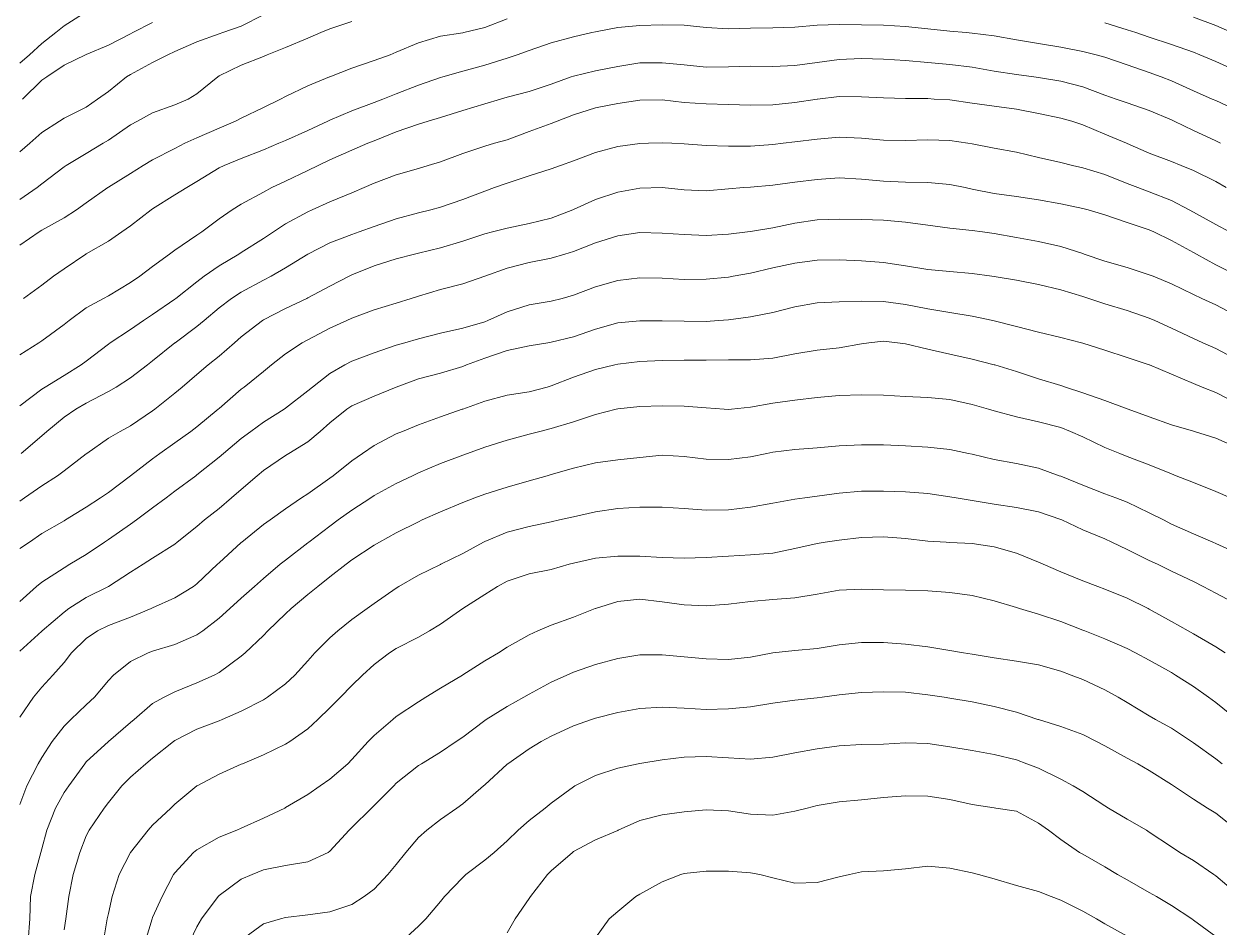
# Model space of a CAD drawing. Header units: centimetres. Extents: x 0 to 642158, y -847 to 649707.
# Drawn here: x 617096.34 to 617123.33, y 620635.06 to 620655.44 of the extents above; entities that cross this region are included whole.
import ezdxf

# ---------------------------------------------------------------- set-up
doc = ezdxf.new("R2010")
doc.units = ezdxf.units.CM
doc.header["$MEASUREMENT"] = 0
doc.layers.add('WAL_topographie 0.5', color=253, linetype='Continuous', lineweight=20)

msp = doc.modelspace()

# ---------------------------------------------------------------- linework, layer by layer
at = {"layer": 'WAL_topographie 0.5'}
for points in [[(617096.25, 620654.561), (617096.468, 620654.75), (617096.75, 620655.001), (617097.065, 620655.25), (617097.25, 620655.404), (617097.75, 620655.719)], [(617096.25, 620652.556), (617096.478, 620652.75), (617096.75, 620652.998), (617097.148, 620653.25), (617097.25, 620653.32), (617097.75, 620653.565), (617098.007, 620653.75), (617098.25, 620653.919), (617098.662, 620654.25), (617098.75, 620654.306), (617099.25, 620654.577), (617099.593, 620654.75), (617099.75, 620654.823), (617100.25, 620655.041), (617100.75, 620655.221), (617100.833, 620655.25), (617101.25, 620655.396), (617101.75, 620655.646)], [(617096.25, 620650.451), (617096.688, 620650.75), (617096.75, 620650.788), (617097.25, 620651.066), (617097.532, 620651.25), (617097.75, 620651.407), (617098.239, 620651.75), (617098.25, 620651.757), (617098.75, 620652.072), (617099.033, 620652.25), (617099.25, 620652.374), (617099.75, 620652.636), (617099.974, 620652.75), (617100.25, 620652.875), (617100.75, 620653.094), (617101.117, 620653.25), (617101.25, 620653.319), (617101.75, 620653.562), (617102.135, 620653.75), (617102.25, 620653.808), (617102.75, 620654.049), (617103.241, 620654.25), (617103.25, 620654.254), (617103.75, 620654.448), (617104.25, 620654.622), (617104.609, 620654.75), (617104.75, 620654.804), (617105.25, 620655.015), (617105.75, 620655.167), (617106.25, 620655.246), (617106.272, 620655.25), (617106.75, 620655.362), (617107.25, 620655.558)], [(617096.25, 620651.482), (617096.643, 620651.75), (617096.75, 620651.837), (617097.25, 620652.217), (617097.298, 620652.25), (617097.75, 620652.517), (617098.133, 620652.75), (617098.25, 620652.825), (617098.75, 620653.168), (617098.911, 620653.25), (617099.25, 620653.441), (617099.75, 620653.615), (617100.049, 620653.75), (617100.25, 620653.865), (617100.72, 620654.25), (617100.75, 620654.272), (617101.25, 620654.514), (617101.75, 620654.711), (617101.839, 620654.75), (617102.25, 620654.913), (617102.75, 620655.122), (617103.045, 620655.25), (617103.25, 620655.33), (617103.75, 620655.496)], [(617096.311, 620653.75), (617096.75, 620654.174), (617096.858, 620654.25), (617097.25, 620654.516), (617097.737, 620654.75), (617097.75, 620654.756), (617098.25, 620654.966), (617098.75, 620655.222), (617098.801, 620655.25), (617099.25, 620655.474)], [(617096.337, 620649.25), (617096.75, 620649.551), (617097.011, 620649.75), (617097.25, 620649.92), (617097.741, 620650.25), (617097.75, 620650.255), (617098.25, 620650.544), (617098.557, 620650.75), (617098.75, 620650.887), (617099.216, 620651.25), (617099.25, 620651.275), (617099.75, 620651.584), (617100.019, 620651.75), (617100.25, 620651.888), (617100.75, 620652.196), (617100.864, 620652.25), (617101.25, 620652.407), (617101.75, 620652.605), (617102.102, 620652.75), (617102.25, 620652.813), (617102.75, 620653.043), (617103.204, 620653.25), (617103.25, 620653.271), (617103.75, 620653.482), (617104.25, 620653.674), (617104.447, 620653.75), (617104.75, 620653.87), (617105.25, 620654.062), (617105.75, 620654.234), (617105.801, 620654.25), (617106.25, 620654.379), (617106.75, 620654.516), (617107.25, 620654.67), (617107.483, 620654.75), (617107.75, 620654.846), (617108.25, 620655.02), (617108.75, 620655.156), (617109.167, 620655.25), (617109.25, 620655.267), (617109.75, 620655.361), (617110.25, 620655.411), (617110.75, 620655.426), (617111.25, 620655.413), (617111.75, 620655.362), (617112.25, 620655.33), (617112.75, 620655.346), (617113.25, 620655.353), (617113.75, 620655.375), (617114.25, 620655.418), (617114.75, 620655.43), (617115.25, 620655.426), (617115.75, 620655.417), (617116.25, 620655.388), (617116.75, 620655.335), (617117.25, 620655.28), (617117.616, 620655.25), (617117.75, 620655.239), (617118.25, 620655.175), (617118.75, 620655.089), (617119.25, 620655.006), (617119.75, 620654.921), (617120.25, 620654.825), (617120.548, 620654.75), (617120.75, 620654.695), (617121.25, 620654.518), (617121.75, 620654.346), (617122.021, 620654.25), (617122.25, 620654.162), (617122.75, 620653.936), (617123.172, 620653.75), (617123.25, 620653.715), (617123.75, 620653.482)], [(617120.75, 620655.466), (617121.25, 620655.314), (617121.447, 620655.25), (617121.75, 620655.144), (617122.25, 620654.983), (617122.75, 620654.807), (617122.889, 620654.75), (617123.25, 620654.595), (617123.75, 620654.372)], [(617122.75, 620655.6), (617123.25, 620655.41), (617123.616, 620655.25)], [(617096.25, 620647.977), (617096.682, 620648.25), (617096.75, 620648.294), (617097.25, 620648.661), (617097.362, 620648.75), (617097.75, 620649.035), (617098.143, 620649.25), (617098.25, 620649.308), (617098.75, 620649.609), (617098.96, 620649.75), (617099.25, 620649.97), (617099.634, 620650.25), (617099.75, 620650.336), (617100.25, 620650.675), (617100.358, 620650.75), (617100.75, 620651.046), (617101.044, 620651.25), (617101.25, 620651.38), (617101.75, 620651.648), (617101.942, 620651.75), (617102.25, 620651.897), (617102.75, 620652.135), (617102.987, 620652.25), (617103.25, 620652.374), (617103.75, 620652.598), (617104.108, 620652.75), (617104.25, 620652.807), (617104.75, 620653.006), (617105.25, 620653.185), (617105.47, 620653.25), (617105.75, 620653.332), (617106.25, 620653.488), (617106.75, 620653.644), (617107.103, 620653.75), (617107.25, 620653.792), (617107.75, 620653.922), (617108.25, 620654.086), (617108.697, 620654.25), (617108.75, 620654.269), (617109.25, 620654.388), (617109.75, 620654.485), (617110.25, 620654.563), (617110.75, 620654.566), (617111.25, 620654.518), (617111.75, 620654.47), (617112.25, 620654.473), (617112.75, 620654.493), (617113.25, 620654.485), (617113.75, 620654.504), (617114.25, 620654.577), (617114.75, 620654.644), (617115.25, 620654.665), (617115.75, 620654.648), (617116.25, 620654.616), (617116.75, 620654.573), (617117.25, 620654.527), (617117.75, 620654.466), (617118.25, 620654.379), (617118.75, 620654.304), (617119.144, 620654.25), (617119.25, 620654.236), (617119.75, 620654.15), (617120.25, 620654.024), (617120.75, 620653.84), (617121.006, 620653.75), (617121.25, 620653.662), (617121.75, 620653.489), (617122.25, 620653.279), (617122.31, 620653.25), (617122.75, 620653.038), (617123.25, 620652.803), (617123.361, 620652.75)], [(617096.25, 620646.828), (617096.75, 620647.202), (617096.825, 620647.25), (617097.25, 620647.508), (617097.637, 620647.75), (617097.75, 620647.834), (617098.25, 620648.219), (617098.292, 620648.25), (617098.75, 620648.551), (617099.047, 620648.75), (617099.25, 620648.884), (617099.75, 620649.233), (617099.772, 620649.25), (617100.25, 620649.628), (617100.41, 620649.75), (617100.75, 620649.986), (617101.195, 620650.25), (617101.25, 620650.287), (617101.75, 620650.602), (617101.975, 620650.75), (617102.25, 620650.93), (617102.75, 620651.204), (617102.854, 620651.25), (617103.25, 620651.429), (617103.75, 620651.635), (617104.025, 620651.75), (617104.25, 620651.848), (617104.75, 620652.041), (617105.25, 620652.183), (617105.471, 620652.25), (617105.75, 620652.334), (617106.25, 620652.522), (617106.75, 620652.687), (617106.969, 620652.75), (617107.25, 620652.832), (617107.75, 620653.018), (617108.25, 620653.197), (617108.382, 620653.25), (617108.75, 620653.393), (617109.25, 620653.553), (617109.75, 620653.647), (617110.25, 620653.727), (617110.75, 620653.729), (617111.25, 620653.673), (617111.75, 620653.643), (617112.25, 620653.629), (617112.75, 620653.614), (617113.25, 620653.621), (617113.75, 620653.669), (617114.25, 620653.749), (617114.26, 620653.75), (617114.75, 620653.803), (617115.25, 620653.801), (617115.75, 620653.773), (617116.25, 620653.762), (617116.75, 620653.758), (617116.893, 620653.75), (617117.25, 620653.728), (617117.75, 620653.66), (617118.25, 620653.59), (617118.75, 620653.522), (617119.25, 620653.426), (617119.75, 620653.321), (617120, 620653.25), (617120.25, 620653.171), (617120.75, 620652.96), (617121.237, 620652.75), (617121.25, 620652.744), (617121.75, 620652.531), (617122.25, 620652.338), (617122.469, 620652.25), (617122.75, 620652.138), (617123.25, 620651.889), (617123.484, 620651.75)], [(617096.283, 620645.75), (617096.75, 620646.151), (617096.861, 620646.25), (617097.25, 620646.567), (617097.519, 620646.75), (617097.75, 620646.883), (617098.25, 620647.146), (617098.43, 620647.25), (617098.75, 620647.459), (617099.132, 620647.75), (617099.25, 620647.839), (617099.75, 620648.245), (617099.757, 620648.25), (617100.25, 620648.617), (617100.411, 620648.75), (617100.75, 620649.039), (617101.033, 620649.25), (617101.25, 620649.391), (617101.75, 620649.66), (617101.924, 620649.75), (617102.25, 620649.937), (617102.75, 620650.249), (617102.752, 620650.25), (617103.25, 620650.501), (617103.75, 620650.694), (617103.909, 620650.75), (617104.25, 620650.874), (617104.75, 620651.045), (617105.25, 620651.18), (617105.527, 620651.25), (617105.75, 620651.309), (617106.25, 620651.481), (617106.75, 620651.672), (617106.968, 620651.75), (617107.25, 620651.853), (617107.75, 620652.014), (617108.25, 620652.175), (617108.455, 620652.25), (617108.75, 620652.355), (617109.25, 620652.546), (617109.75, 620652.676), (617110.25, 620652.744), (617110.442, 620652.75), (617110.75, 620652.76), (617110.972, 620652.75), (617111.25, 620652.737), (617111.75, 620652.704), (617112.25, 620652.686), (617112.75, 620652.689), (617113.25, 620652.723), (617113.481, 620652.75), (617113.75, 620652.781), (617114.25, 620652.847), (617114.75, 620652.887), (617115.25, 620652.868), (617115.75, 620652.825), (617116.25, 620652.814), (617116.75, 620652.83), (617117.25, 620652.811), (617117.655, 620652.75), (617117.75, 620652.735), (617118.25, 620652.643), (617118.75, 620652.547), (617119.25, 620652.432), (617119.75, 620652.317), (617120.02, 620652.25), (617120.25, 620652.198), (617120.75, 620652.046), (617121.25, 620651.846), (617121.493, 620651.75), (617121.75, 620651.655), (617122.25, 620651.457), (617122.648, 620651.25), (617122.75, 620651.194), (617123.25, 620650.916), (617123.558, 620650.75)], [(617096.25, 620644.674), (617096.36, 620644.75), (617096.75, 620645.023), (617097.102, 620645.25), (617097.25, 620645.36), (617097.75, 620645.742), (617097.761, 620645.75), (617098.25, 620646.093), (617098.515, 620646.25), (617098.75, 620646.374), (617099.25, 620646.713), (617099.301, 620646.75), (617099.75, 620647.109), (617099.918, 620647.25), (617100.25, 620647.536), (617100.505, 620647.75), (617100.75, 620647.944), (617101.096, 620648.25), (617101.25, 620648.381), (617101.728, 620648.75), (617101.75, 620648.764), (617102.25, 620649.024), (617102.729, 620649.25), (617102.75, 620649.261), (617103.25, 620649.528), (617103.683, 620649.75), (617103.75, 620649.783), (617104.25, 620649.983), (617104.75, 620650.14), (617105.165, 620650.25), (617105.25, 620650.271), (617105.75, 620650.395), (617106.25, 620650.539), (617106.75, 620650.704), (617106.924, 620650.75), (617107.25, 620650.837), (617107.75, 620650.94), (617108.25, 620651.063), (617108.737, 620651.25), (617108.75, 620651.255), (617109.25, 620651.482), (617109.75, 620651.648), (617110.25, 620651.737), (617110.75, 620651.75), (617110.75, 620651.75), (617110.75, 620651.75), (617111.25, 620651.701), (617111.75, 620651.678), (617112.25, 620651.72), (617112.588, 620651.75), (617112.75, 620651.763), (617113.25, 620651.807), (617113.75, 620651.871), (617114.25, 620651.936), (617114.75, 620651.971), (617115.25, 620651.944), (617115.75, 620651.898), (617116.25, 620651.874), (617116.75, 620651.867), (617117.25, 620651.824), (617117.593, 620651.75), (617117.75, 620651.717), (617118.25, 620651.621), (617118.75, 620651.551), (617119.25, 620651.472), (617119.75, 620651.382), (617120.25, 620651.282), (617120.368, 620651.25), (617120.75, 620651.135), (617121.25, 620650.964), (617121.75, 620650.795), (617121.851, 620650.75), (617122.25, 620650.56), (617122.75, 620650.285), (617122.813, 620650.25), (617123.25, 620650.006), (617123.75, 620649.759)], [(617096.25, 620643.603), (617096.467, 620643.75), (617096.75, 620643.942), (617097.25, 620644.23), (617097.282, 620644.25), (617097.75, 620644.536), (617098.073, 620644.75), (617098.25, 620644.874), (617098.75, 620645.249), (617098.752, 620645.25), (617099.25, 620645.627), (617099.415, 620645.75), (617099.75, 620645.988), (617100.114, 620646.25), (617100.25, 620646.353), (617100.73, 620646.75), (617100.75, 620646.767), (617101.25, 620647.202), (617101.314, 620647.25), (617101.75, 620647.604), (617101.934, 620647.75), (617102.25, 620647.997), (617102.628, 620648.25), (617102.75, 620648.317), (617103.25, 620648.577), (617103.633, 620648.75), (617103.75, 620648.804), (617104.25, 620648.99), (617104.75, 620649.146), (617105.083, 620649.25), (617105.25, 620649.303), (617105.75, 620649.45), (617106.25, 620649.58), (617106.75, 620649.749), (617106.753, 620649.75), (617107.25, 620649.936), (617107.75, 620650.064), (617108.25, 620650.16), (617108.554, 620650.25), (617108.75, 620650.308), (617109.25, 620650.501), (617109.75, 620650.666), (617110.25, 620650.735), (617110.75, 620650.724), (617111.25, 620650.69), (617111.75, 620650.671), (617112.25, 620650.697), (617112.683, 620650.75), (617112.75, 620650.759), (617113.25, 620650.846), (617113.75, 620650.951), (617114.25, 620651.021), (617114.75, 620651.04), (617115.25, 620651.034), (617115.75, 620651.016), (617116.25, 620650.974), (617116.75, 620650.901), (617117.25, 620650.836), (617117.75, 620650.785), (617117.988, 620650.75), (617118.25, 620650.712), (617118.75, 620650.624), (617119.25, 620650.536), (617119.75, 620650.422), (617120.25, 620650.262), (617120.283, 620650.25), (617120.75, 620650.094), (617121.25, 620649.945), (617121.75, 620649.786), (617121.836, 620649.75), (617122.25, 620649.579), (617122.75, 620649.34), (617122.938, 620649.25), (617123.25, 620649.102), (617123.75, 620648.843)], [(617096.25, 620642.409), (617096.629, 620642.75), (617096.75, 620642.848), (617097.25, 620643.174), (617097.378, 620643.25), (617097.75, 620643.472), (617098.163, 620643.75), (617098.25, 620643.809), (617098.75, 620644.154), (617098.887, 620644.25), (617099.25, 620644.521), (617099.557, 620644.75), (617099.75, 620644.898), (617100.227, 620645.25), (617100.25, 620645.267), (617100.75, 620645.664), (617100.849, 620645.75), (617101.25, 620646.088), (617101.465, 620646.25), (617101.75, 620646.456), (617102.218, 620646.75), (617102.25, 620646.772), (617102.75, 620647.161), (617102.858, 620647.25), (617103.25, 620647.557), (617103.586, 620647.75), (617103.75, 620647.836), (617104.25, 620648.02), (617104.75, 620648.193), (617104.946, 620648.25), (617105.25, 620648.338), (617105.75, 620648.463), (617106.25, 620648.576), (617106.75, 620648.724), (617106.818, 620648.75), (617107.25, 620648.946), (617107.75, 620649.107), (617108.25, 620649.186), (617108.495, 620649.25), (617108.75, 620649.32), (617109.25, 620649.509), (617109.75, 620649.652), (617110.25, 620649.717), (617110.75, 620649.707), (617111.25, 620649.675), (617111.75, 620649.682), (617112.25, 620649.731), (617112.356, 620649.75), (617112.75, 620649.818), (617113.25, 620649.941), (617113.75, 620650.049), (617114.25, 620650.112), (617114.75, 620650.122), (617115.25, 620650.096), (617115.75, 620650.059), (617116.25, 620649.989), (617116.75, 620649.903), (617117.25, 620649.86), (617117.75, 620649.816), (617118.193, 620649.75), (617118.25, 620649.741), (617118.75, 620649.659), (617119.25, 620649.561), (617119.75, 620649.441), (617120.25, 620649.29), (617120.382, 620649.25), (617120.75, 620649.131), (617121.25, 620648.979), (617121.75, 620648.806), (617121.874, 620648.75), (617122.25, 620648.578), (617122.75, 620648.346), (617122.959, 620648.25), (617123.25, 620648.12), (617123.75, 620647.854)], [(617096.25, 620641.291), (617096.75, 620641.744), (617096.756, 620641.75), (617097.25, 620642.173), (617097.36, 620642.25), (617097.75, 620642.502), (617098.25, 620642.749), (617098.252, 620642.75), (617098.75, 620643.072), (617099.039, 620643.25), (617099.25, 620643.386), (617099.75, 620643.707), (617099.802, 620643.75), (617100.25, 620644.106), (617100.423, 620644.25), (617100.75, 620644.511), (617101.029, 620644.75), (617101.25, 620644.938), (617101.607, 620645.25), (617101.75, 620645.37), (617102.25, 620645.706), (617102.325, 620645.75), (617102.75, 620646.015), (617103.032, 620646.25), (617103.25, 620646.44), (617103.634, 620646.75), (617103.75, 620646.829), (617104.25, 620647.048), (617104.747, 620647.25), (617104.75, 620647.251), (617105.25, 620647.432), (617105.75, 620647.563), (617106.25, 620647.714), (617106.336, 620647.75), (617106.75, 620647.903), (617107.25, 620648.077), (617107.75, 620648.183), (617108.172, 620648.25), (617108.25, 620648.261), (617108.75, 620648.382), (617109.25, 620648.56), (617109.75, 620648.7), (617110.25, 620648.743), (617110.75, 620648.744), (617111.25, 620648.736), (617111.75, 620648.733), (617112.026, 620648.75), (617112.25, 620648.765), (617112.75, 620648.832), (617113.25, 620648.931), (617113.75, 620649.063), (617114.25, 620649.148), (617114.75, 620649.175), (617115.25, 620649.19), (617115.75, 620649.179), (617116.25, 620649.114), (617116.75, 620649.017), (617117.25, 620648.931), (617117.75, 620648.849), (617118.221, 620648.75), (617118.25, 620648.744), (617118.75, 620648.617), (617119.25, 620648.489), (617119.75, 620648.367), (617120.22, 620648.25), (617120.25, 620648.243), (617120.75, 620648.079), (617121.25, 620647.919), (617121.75, 620647.751), (617121.753, 620647.75), (617122.25, 620647.537), (617122.75, 620647.333), (617122.946, 620647.25), (617123.25, 620647.124), (617123.75, 620646.87)], [(617096.25, 620639.8), (617096.557, 620640.25), (617096.75, 620640.477), (617096.999, 620640.75), (617097.25, 620641.031), (617097.42, 620641.25), (617097.75, 620641.579), (617098.004, 620641.75), (617098.25, 620641.871), (617098.75, 620642.057), (617099.215, 620642.25), (617099.25, 620642.267), (617099.75, 620642.495), (617100.17, 620642.75), (617100.25, 620642.807), (617100.717, 620643.25), (617100.75, 620643.281), (617101.25, 620643.739), (617101.263, 620643.75), (617101.75, 620644.147), (617101.9, 620644.25), (617102.25, 620644.501), (617102.607, 620644.75), (617102.75, 620644.844), (617103.25, 620645.191), (617103.329, 620645.25), (617103.75, 620645.584), (617103.989, 620645.75), (617104.25, 620645.932), (617104.75, 620646.192), (617104.889, 620646.25), (617105.25, 620646.397), (617105.75, 620646.577), (617106.239, 620646.75), (617106.25, 620646.754), (617106.75, 620646.931), (617107.25, 620647.067), (617107.75, 620647.145), (617108.16, 620647.25), (617108.25, 620647.274), (617108.75, 620647.471), (617109.25, 620647.646), (617109.684, 620647.75), (617109.75, 620647.765), (617110.25, 620647.823), (617110.75, 620647.847), (617111.25, 620647.856), (617111.75, 620647.859), (617112.25, 620647.864), (617112.75, 620647.867), (617113.25, 620647.902), (617113.75, 620647.998), (617114.25, 620648.08), (617114.75, 620648.135), (617115.25, 620648.228), (617115.417, 620648.25), (617115.75, 620648.288), (617116.069, 620648.25), (617116.25, 620648.225), (617116.75, 620648.103), (617117.25, 620647.994), (617117.75, 620647.879), (617118.25, 620647.754), (617118.262, 620647.75), (617118.75, 620647.598), (617119.25, 620647.438), (617119.75, 620647.288), (617119.862, 620647.25), (617120.25, 620647.12), (617120.75, 620646.946), (617121.25, 620646.759), (617121.272, 620646.75), (617121.75, 620646.575), (617122.25, 620646.401), (617122.75, 620646.257), (617122.771, 620646.25), (617123.25, 620646.095), (617123.75, 620645.875)], [(617096.25, 620637.83), (617096.412, 620638.25), (617096.667, 620638.75), (617096.75, 620638.893), (617096.979, 620639.25), (617097.25, 620639.598), (617097.406, 620639.75), (617097.75, 620640.078), (617097.937, 620640.25), (617098.25, 620640.626), (617098.364, 620640.75), (617098.75, 620641.058), (617099.15, 620641.25), (617099.25, 620641.287), (617099.75, 620641.441), (617100.25, 620641.655), (617100.381, 620641.75), (617100.75, 620642.035), (617100.99, 620642.25), (617101.25, 620642.484), (617101.549, 620642.75), (617101.75, 620642.929), (617102.132, 620643.25), (617102.25, 620643.344), (617102.75, 620643.732), (617102.773, 620643.75), (617103.25, 620644.114), (617103.439, 620644.25), (617103.75, 620644.472), (617104.176, 620644.75), (617104.25, 620644.8), (617104.75, 620645.075), (617105.119, 620645.25), (617105.25, 620645.312), (617105.75, 620645.523), (617106.25, 620645.713), (617106.356, 620645.75), (617106.75, 620645.892), (617107.25, 620646.053), (617107.75, 620646.184), (617107.993, 620646.25), (617108.25, 620646.315), (617108.75, 620646.467), (617109.25, 620646.627), (617109.714, 620646.75), (617109.75, 620646.759), (617110.25, 620646.814), (617110.75, 620646.827), (617111.25, 620646.82), (617111.75, 620646.779), (617112.15, 620646.75), (617112.25, 620646.743), (617112.317, 620646.75), (617112.75, 620646.796), (617113.25, 620646.886), (617113.75, 620646.953), (617114.25, 620647.015), (617114.75, 620647.056), (617115.25, 620647.073), (617115.75, 620647.067), (617116.25, 620647.037), (617116.75, 620647.015), (617117.25, 620646.97), (617117.75, 620646.856), (617118.12, 620646.75), (617118.25, 620646.713), (617118.75, 620646.579), (617119.25, 620646.466), (617119.75, 620646.336), (617119.975, 620646.25), (617120.25, 620646.129), (617120.75, 620645.887), (617121.084, 620645.75), (617121.25, 620645.683), (617121.75, 620645.495), (617122.25, 620645.291), (617122.36, 620645.25), (617122.75, 620645.094), (617123.25, 620644.894), (617123.58, 620644.75)], [(617096.437, 620634.75), (617096.475, 620635.25), (617096.493, 620635.75), (617096.587, 620636.25), (617096.729, 620636.75), (617096.75, 620636.829), (617096.862, 620637.25), (617097.054, 620637.75), (617097.25, 620638.097), (617097.355, 620638.25), (617097.718, 620638.75), (617097.75, 620638.789), (617098.25, 620639.249), (617098.252, 620639.25), (617098.75, 620639.68), (617098.832, 620639.75), (617099.25, 620640.107), (617099.51, 620640.25), (617099.75, 620640.37), (617100.25, 620640.572), (617100.638, 620640.75), (617100.75, 620640.808), (617101.25, 620641.176), (617101.336, 620641.25), (617101.75, 620641.646), (617101.849, 620641.75), (617102.25, 620642.134), (617102.375, 620642.25), (617102.75, 620642.566), (617102.978, 620642.75), (617103.25, 620642.965), (617103.618, 620643.25), (617103.75, 620643.348), (617104.25, 620643.68), (617104.37, 620643.75), (617104.75, 620643.959), (617105.25, 620644.211), (617105.334, 620644.25), (617105.75, 620644.434), (617106.25, 620644.646), (617106.523, 620644.75), (617106.75, 620644.83), (617107.25, 620644.99), (617107.75, 620645.133), (617108.155, 620645.25), (617108.25, 620645.278), (617108.75, 620645.423), (617109.25, 620645.537), (617109.75, 620645.606), (617110.25, 620645.663), (617110.75, 620645.711), (617111.25, 620645.681), (617111.75, 620645.62), (617112.25, 620645.614), (617112.75, 620645.675), (617113.118, 620645.75), (617113.25, 620645.777), (617113.75, 620645.843), (617114.25, 620645.88), (617114.75, 620645.92), (617115.25, 620645.945), (617115.75, 620645.948), (617116.25, 620645.926), (617116.75, 620645.894), (617117.25, 620645.839), (617117.667, 620645.75), (617117.75, 620645.732), (617118.25, 620645.614), (617118.75, 620645.524), (617119.25, 620645.416), (617119.717, 620645.25), (617119.75, 620645.239), (617120.25, 620645.038), (617120.75, 620644.842), (617120.993, 620644.75), (617121.25, 620644.651), (617121.75, 620644.411), (617122.068, 620644.25), (617122.25, 620644.158), (617122.75, 620643.937), (617123.181, 620643.75), (617123.25, 620643.72), (617123.75, 620643.497)], [(617097.25, 620635.004), (617097.288, 620635.25), (617097.355, 620635.75), (617097.459, 620636.25), (617097.603, 620636.75), (617097.75, 620637.126), (617097.814, 620637.25), (617098.156, 620637.75), (617098.25, 620637.876), (617098.554, 620638.25), (617098.75, 620638.444), (617099.097, 620638.75), (617099.25, 620638.874), (617099.719, 620639.25), (617099.75, 620639.272), (617100.25, 620639.529), (617100.75, 620639.719), (617100.822, 620639.75), (617101.25, 620639.936), (617101.75, 620640.193), (617101.842, 620640.25), (617102.25, 620640.555), (617102.457, 620640.75), (617102.75, 620641.074), (617102.912, 620641.25), (617103.25, 620641.587), (617103.434, 620641.75), (617103.75, 620642.004), (617104.09, 620642.25), (617104.25, 620642.366), (617104.75, 620642.71), (617104.811, 620642.75), (617105.25, 620643.002), (617105.75, 620643.245), (617105.759, 620643.25), (617106.25, 620643.492), (617106.723, 620643.75), (617106.75, 620643.763), (617107.25, 620643.977), (617107.75, 620644.104), (617108.25, 620644.205), (617108.438, 620644.25), (617108.75, 620644.325), (617109.25, 620644.434), (617109.75, 620644.508), (617110.25, 620644.542), (617110.75, 620644.543), (617111.25, 620644.512), (617111.75, 620644.475), (617112.25, 620644.48), (617112.75, 620644.537), (617113.25, 620644.627), (617113.75, 620644.72), (617113.97, 620644.75), (617114.25, 620644.787), (617114.75, 620644.852), (617115.25, 620644.898), (617115.75, 620644.902), (617116.25, 620644.885), (617116.75, 620644.845), (617117.25, 620644.776), (617117.393, 620644.75), (617117.75, 620644.691), (617118.25, 620644.61), (617118.75, 620644.535), (617119.25, 620644.434), (617119.75, 620644.261), (617119.776, 620644.25), (617120.25, 620644.026), (617120.75, 620643.822), (617120.907, 620643.75), (617121.25, 620643.585), (617121.75, 620643.336), (617121.933, 620643.25), (617122.25, 620643.098), (617122.75, 620642.859), (617122.968, 620642.75), (617123.25, 620642.6), (617123.75, 620642.336)], [(617098.144, 620634.75), (617098.226, 620635.25), (617098.25, 620635.369), (617098.334, 620635.75), (617098.494, 620636.25), (617098.75, 620636.75), (617098.75, 620636.75), (617099.148, 620637.25), (617099.25, 620637.363), (617099.663, 620637.75), (617099.75, 620637.834), (617100.25, 620638.248), (617100.253, 620638.25), (617100.75, 620638.517), (617101.25, 620638.737), (617101.278, 620638.75), (617101.75, 620638.949), (617102.25, 620639.19), (617102.349, 620639.25), (617102.75, 620639.535), (617102.978, 620639.75), (617103.25, 620640.009), (617103.491, 620640.25), (617103.75, 620640.514), (617103.985, 620640.75), (617104.25, 620640.99), (617104.598, 620641.25), (617104.75, 620641.347), (617105.25, 620641.608), (617105.503, 620641.75), (617105.75, 620641.9), (617106.25, 620642.25), (617106.25, 620642.25), (617106.75, 620642.567), (617107.036, 620642.75), (617107.25, 620642.873), (617107.75, 620643.032), (617108.25, 620643.135), (617108.654, 620643.25), (617108.75, 620643.277), (617109.25, 620643.386), (617109.75, 620643.433), (617110.25, 620643.435), (617110.75, 620643.407), (617111.25, 620643.387), (617111.75, 620643.401), (617112.25, 620643.433), (617112.75, 620643.464), (617113.25, 620643.504), (617113.75, 620643.603), (617114.25, 620643.722), (617114.436, 620643.75), (617114.75, 620643.794), (617115.25, 620643.856), (617115.75, 620643.872), (617116.25, 620643.83), (617116.75, 620643.775), (617117.163, 620643.75), (617117.25, 620643.745), (617117.75, 620643.722), (617118.25, 620643.643), (617118.75, 620643.5), (617119.25, 620643.296), (617119.351, 620643.25), (617119.75, 620643.077), (617120.25, 620642.88), (617120.588, 620642.75), (617120.75, 620642.69), (617121.25, 620642.486), (617121.725, 620642.25), (617121.75, 620642.237), (617122.25, 620641.957), (617122.63, 620641.75), (617122.75, 620641.684), (617123.25, 620641.385), (617123.465, 620641.25)], [(617099.092, 620634.75), (617099.239, 620635.25), (617099.25, 620635.277), (617099.462, 620635.75), (617099.721, 620636.25), (617099.75, 620636.291), (617100.176, 620636.75), (617100.25, 620636.81), (617100.75, 620637.091), (617101.148, 620637.25), (617101.25, 620637.293), (617101.75, 620637.522), (617102.234, 620637.75), (617102.25, 620637.759), (617102.75, 620638.054), (617103.032, 620638.25), (617103.25, 620638.398), (617103.658, 620638.75), (617103.75, 620638.842), (617104.116, 620639.25), (617104.25, 620639.389), (617104.669, 620639.75), (617104.75, 620639.818), (617105.25, 620640.149), (617105.417, 620640.25), (617105.75, 620640.453), (617106.242, 620640.75), (617106.25, 620640.755), (617106.75, 620641.073), (617107.058, 620641.25), (617107.25, 620641.377), (617107.75, 620641.659), (617107.948, 620641.75), (617108.25, 620641.88), (617108.75, 620642.058), (617109.237, 620642.25), (617109.25, 620642.254), (617109.75, 620642.412), (617110.25, 620642.462), (617110.75, 620642.406), (617111.25, 620642.336), (617111.75, 620642.313), (617112.25, 620642.35), (617112.75, 620642.413), (617113.25, 620642.453), (617113.75, 620642.49), (617114.25, 620642.576), (617114.75, 620642.665), (617115.25, 620642.689), (617115.75, 620642.676), (617116.25, 620642.663), (617116.75, 620642.651), (617117.25, 620642.616), (617117.75, 620642.543), (617118.25, 620642.429), (617118.75, 620642.274), (617118.821, 620642.25), (617119.25, 620642.123), (617119.75, 620641.958), (617120.25, 620641.766), (617120.293, 620641.75), (617120.75, 620641.57), (617121.25, 620641.347), (617121.44, 620641.25), (617121.75, 620641.086), (617122.25, 620640.807), (617122.345, 620640.75), (617122.75, 620640.489), (617123.089, 620640.25), (617123.25, 620640.132), (617123.73, 620639.75)], [(617100.094, 620634.75), (617100.25, 620635.067), (617100.35, 620635.25), (617100.726, 620635.75), (617100.75, 620635.776), (617101.25, 620636.148), (617101.496, 620636.25), (617101.75, 620636.352), (617102.25, 620636.455), (617102.75, 620636.539), (617103.211, 620636.75), (617103.25, 620636.775), (617103.685, 620637.25), (617103.75, 620637.313), (617104.189, 620637.75), (617104.25, 620637.807), (617104.693, 620638.25), (617104.75, 620638.308), (617105.25, 620638.707), (617105.318, 620638.75), (617105.75, 620639.012), (617106.101, 620639.25), (617106.25, 620639.35), (617106.75, 620639.727), (617106.783, 620639.75), (617107.25, 620640.04), (617107.627, 620640.25), (617107.75, 620640.319), (617108.25, 620640.59), (617108.602, 620640.75), (617108.75, 620640.815), (617109.25, 620640.988), (617109.75, 620641.126), (617110.25, 620641.204), (617110.75, 620641.204), (617111.25, 620641.163), (617111.75, 620641.117), (617112.25, 620641.098), (617112.75, 620641.151), (617113.25, 620641.25), (617113.25, 620641.25), (617113.75, 620641.304), (617114.25, 620641.347), (617114.75, 620641.435), (617115.25, 620641.482), (617115.75, 620641.482), (617116.25, 620641.451), (617116.75, 620641.386), (617117.25, 620641.305), (617117.558, 620641.25), (617117.75, 620641.221), (617118.25, 620641.14), (617118.75, 620641.064), (617119.25, 620640.978), (617119.75, 620640.838), (617119.99, 620640.75), (617120.25, 620640.65), (617120.75, 620640.416), (617121.051, 620640.25), (617121.25, 620640.13), (617121.75, 620639.832), (617121.889, 620639.75), (617122.25, 620639.549), (617122.706, 620639.25), (617122.75, 620639.22), (617123.25, 620638.858), (617123.393, 620638.75)], [(617101.25, 620634.77), (617101.75, 620635.137), (617102.134, 620635.25), (617102.25, 620635.278), (617102.75, 620635.337), (617103.25, 620635.407), (617103.75, 620635.576), (617104.023, 620635.75), (617104.25, 620635.922), (617104.561, 620636.25), (617104.75, 620636.479), (617104.969, 620636.75), (617105.25, 620637.082), (617105.442, 620637.25), (617105.75, 620637.488), (617106.119, 620637.75), (617106.25, 620637.842), (617106.721, 620638.25), (617106.75, 620638.275), (617107.25, 620638.737), (617107.265, 620638.75), (617107.75, 620639.086), (617108.02, 620639.25), (617108.25, 620639.372), (617108.75, 620639.608), (617109.16, 620639.75), (617109.25, 620639.781), (617109.75, 620639.908), (617110.25, 620639.996), (617110.75, 620640.027), (617111.25, 620640.002), (617111.75, 620639.977), (617112.25, 620639.989), (617112.75, 620640.032), (617113.25, 620640.116), (617113.75, 620640.187), (617114.25, 620640.233), (617114.368, 620640.25), (617114.75, 620640.304), (617115.25, 620640.355), (617115.75, 620640.373), (617116.25, 620640.364), (617116.75, 620640.307), (617117.119, 620640.25), (617117.25, 620640.229), (617117.75, 620640.144), (617118.25, 620640.042), (617118.75, 620639.912), (617119.233, 620639.75), (617119.25, 620639.745), (617119.75, 620639.588), (617120.25, 620639.409), (617120.562, 620639.25), (617120.75, 620639.15), (617121.25, 620638.874), (617121.488, 620638.75), (617121.75, 620638.596), (617122.25, 620638.283), (617122.299, 620638.25), (617122.75, 620637.95), (617123.067, 620637.75), (617123.25, 620637.633), (617123.733, 620637.25)], [(617104.89, 620634.75), (617105.25, 620635.082), (617105.418, 620635.25), (617105.75, 620635.637), (617105.839, 620635.75), (617106.25, 620636.18), (617106.32, 620636.25), (617106.75, 620636.57), (617106.96, 620636.75), (617107.25, 620637.013), (617107.502, 620637.25), (617107.75, 620637.47), (617108.112, 620637.75), (617108.25, 620637.863), (617108.75, 620638.231), (617108.785, 620638.25), (617109.25, 620638.483), (617109.75, 620638.646), (617110.214, 620638.75), (617110.25, 620638.758), (617110.75, 620638.839), (617111.25, 620638.895), (617111.75, 620638.913), (617112.25, 620638.883), (617112.75, 620638.856), (617113.25, 620638.895), (617113.75, 620638.995), (617114.25, 620639.089), (617114.75, 620639.153), (617115.25, 620639.181), (617115.75, 620639.191), (617116.25, 620639.218), (617116.75, 620639.208), (617117.25, 620639.132), (617117.75, 620639.045), (617118.25, 620638.96), (617118.75, 620638.835), (617118.982, 620638.75), (617119.25, 620638.647), (617119.75, 620638.403), (617120.03, 620638.25), (617120.25, 620638.123), (617120.75, 620637.802), (617120.832, 620637.75), (617121.25, 620637.495), (617121.685, 620637.25), (617121.75, 620637.209), (617122.25, 620636.871), (617122.442, 620636.75), (617122.75, 620636.568), (617123.206, 620636.25), (617123.25, 620636.22), (617123.75, 620635.802)], [(617107.25, 620634.937), (617107.432, 620635.25), (617107.75, 620635.709), (617107.777, 620635.75), (617108.166, 620636.25), (617108.25, 620636.335), (617108.725, 620636.75), (617108.75, 620636.768), (617109.25, 620637.031), (617109.75, 620637.246), (617109.758, 620637.25), (617110.25, 620637.466), (617110.75, 620637.597), (617111.25, 620637.667), (617111.75, 620637.713), (617112.25, 620637.686), (617112.75, 620637.608), (617113.25, 620637.589), (617113.75, 620637.678), (617114.024, 620637.75), (617114.25, 620637.805), (617114.75, 620637.887), (617115.25, 620637.938), (617115.75, 620637.989), (617116.25, 620638.028), (617116.75, 620638.014), (617117.25, 620637.94), (617117.75, 620637.826), (617118.25, 620637.755), (617118.288, 620637.75), (617118.75, 620637.681), (617119.25, 620637.407), (617119.471, 620637.25), (617119.75, 620637.037), (617120.176, 620636.75), (617120.25, 620636.706), (617120.75, 620636.421), (617121.031, 620636.25), (617121.25, 620636.128), (617121.75, 620635.84), (617121.911, 620635.75), (617122.25, 620635.554), (617122.709, 620635.25), (617122.75, 620635.22), (617123.25, 620634.85)], [(617109.25, 620634.82), (617109.56, 620635.25), (617109.75, 620635.418), (617110.16, 620635.75), (617110.25, 620635.808), (617110.75, 620636.087), (617111.171, 620636.25), (617111.25, 620636.274), (617111.75, 620636.327), (617112.25, 620636.326), (617112.75, 620636.291), (617112.957, 620636.25), (617113.25, 620636.172), (617113.75, 620636.055), (617114.25, 620636.066), (617114.75, 620636.198), (617114.981, 620636.25), (617115.25, 620636.308), (617115.75, 620636.329), (617116.25, 620636.38), (617116.75, 620636.438), (617117.25, 620636.39), (617117.75, 620636.291), (617117.897, 620636.25), (617118.25, 620636.151), (617118.75, 620636.005), (617119.25, 620635.864), (617119.538, 620635.75), (617119.75, 620635.673), (617120.25, 620635.419), (617120.562, 620635.25), (617120.75, 620635.14), (617121.25, 620634.857)]]:
    msp.add_lwpolyline(points, dxfattribs=at)

doc.saveas('drawing.dxf')
